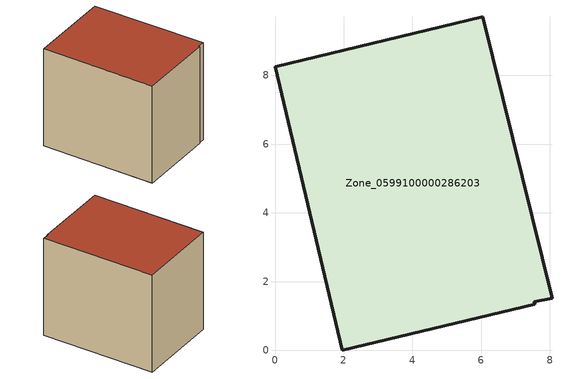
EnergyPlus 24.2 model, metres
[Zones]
Zone_0599100000286203
 floor ground (C_G): 8.06,1.52 7.55,1.42 7.57,1.34 1.96,0 0,8.26 6.05,9.71 z0
 wall outside (C_F): 8.06,1.52 6.05,9.71 0,8.26 1.96,0 7.57,1.34 7.55,1.42 8.06,1.52 z0:7.52
 roof outside (C_R): 7.55,1.42 8.06,1.52 6.05,9.71 0,8.26 1.96,0 7.57,1.34 z7.52
[BUILDING]
Pand.0599100000286203: North Axis=0; Terrain=City; Loads Convergence Tolerance Value=0.04; Temperature Convergence Tolerance Value=0.4; Solar Distribution=FullExterior; Maximum Number of Warmup Days=25; Minimum Number of Warmup Days=1
[Site:Location]
Rotterdam.The.Hague.AP_ZH_NLD Design_Conditions: Latitude=51.96; Longitude=4.45; Time Zone=1; Elevation=-4.5
[SITE:GROUNDTEMPERATURE:BUILDINGSURFACE]
18, 18, 18, 18, 18, 18, 18, 18, 18, 18, 18, 18
[MATERIAL] Thermal Absorptance=0.9; Solar Absorptance=0.7; Visible Absorptance=0.7
Name | Roughness | Thickness | Conductivity | Density | Specific Heat
G.TC.1965-1974 | MediumSmooth | 0.15 | 0.882353 | 540 | 1210
F.TC.1965-1974 | Rough | 0.3 | 0.697674 | 1920 | 840
R.TC.1965-1974 | MediumRough | 0.2 | 0.232558 | 1500 | 1000
[CONSTRUCTION]
C_G: G.TC.1965-1974
C_F: F.TC.1965-1974
C_R: R.TC.1965-1974
[ZONE]
Zone_0599100000286203: Type=1; Multiplier=1; Ceiling Height=Autocalculate; Volume=Autocalculate; Floor Area=autocalculate; Part of Total Floor Area=Yes
[ZONEINFILTRATION:DESIGNFLOWRATE]
Infil_Zone_0599100000286203: Zone or ZoneList or Space or SpaceList=Zone_0599100000286203; Schedule=AlwaysOn; Design Flow Rate Calculation Method=Flow/Area; Flow Rate per Floor Area=0.003; Constant Term Coefficient=1; Temperature Term Coefficient=0; Velocity Term Coefficient=0; Velocity Squared Term Coefficient=0
[HVACTEMPLATE:ZONE:IDEALLOADSAIRSYSTEM]
Zone_0599100000286203: Maximum Heating Supply Air Temperature=50; Minimum Cooling Supply Air Temperature=13; Maximum Heating Supply Air Humidity Ratio=0.0156; Minimum Cooling Supply Air Humidity Ratio=0.0077; Heating Limit=NoLimit; Cooling Limit=NoLimit; Dehumidification Control Type=ConstantSensibleHeatRatio; Cooling Sensible Heat Ratio=0.7; Dehumidification Setpoint=60; Humidification Control Type=None; Humidification Setpoint=30; Outdoor Air Method=None; Outdoor Air Flow Rate per Person=0.00944; Outdoor Air Flow Rate per Zone Floor Area=0; Outdoor Air Flow Rate per Zone=0; Demand Controlled Ventilation Type=None; Outdoor Air Economizer Type=NoEconomizer; Heat Recovery Type=None; Sensible Heat Recovery Effectiveness=0.7; Latent Heat Recovery Effectiveness=0.65
[ZONECONTROL:THERMOSTAT]
ThermostatControl_Zone_0599100000286203: Zone or ZoneList=Zone_0599100000286203; Control Type Schedule=DualSetpointControlType; Control 1=Thermostat_Zone_0599100000286203; Temperature Difference Between Cutout And Setpoint=0
[THERMOSTATSETPOINT:DUALSETPOINT]
Thermostat_Zone_0599100000286203: Heating Setpoint Temperature Schedule=HeatingSetpoint_Zone_0599100000286203; Cooling Setpoint Temperature Schedule=CoolingSetpoint_Zone_0599100000286203
[SCHEDULE:COMPACT]
HeatingSetpoint_Zone_0599100000286203: Through: 12/31, For: AllDays, Until: 24:00, 21
CoolingSetpoint_Zone_0599100000286203: Through: 12/31, For: AllDays, Until: 24:00, 24
DualSetpointControlType: Through: 12/31, For: AllDays, Until: 24:00, 4
AlwaysOn: Through: 12/31, For: AllDays, Until: 24:00, 1
